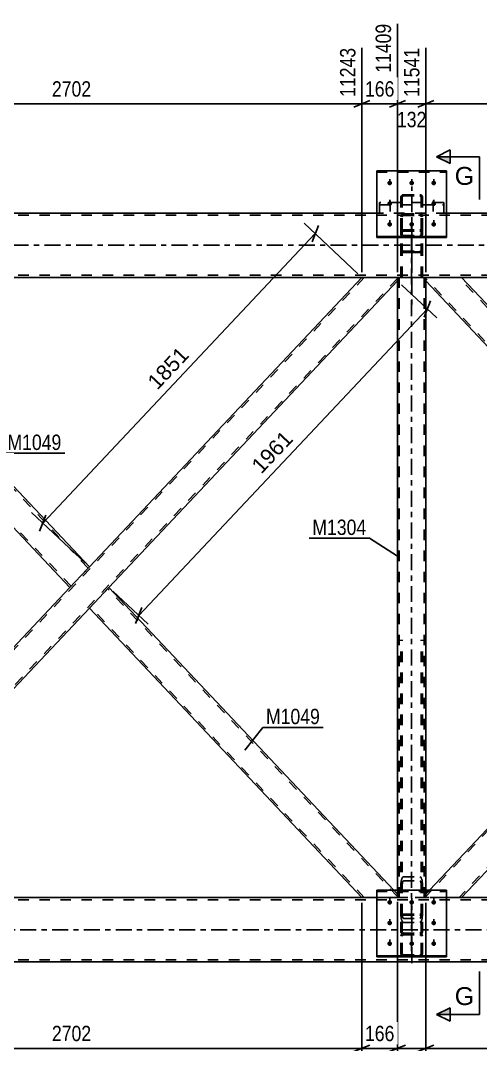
# Model space of a CAD drawing. Header units: millimetres. Extents: x -91 to 750, y -434 to 160.
# Drawn here: x 386.2 to 471.8, y -149 to 41.9 of the extents above; entities that cross this region are included whole.
import ezdxf

# ---------------------------------------------------------------- set-up
doc = ezdxf.new("R2010")
doc.units = ezdxf.units.MM
doc.linetypes.add('DXK_LINE_DOT2', pattern=[3.9198, 1.9599, -1.9599])
doc.linetypes.add('DXK_LINE_DOT3', pattern=[5.9187, 2.979, -0.9799, 0.9799, -0.9799])
doc.styles.add('Arial', font='ARIAL.TTF', dxfattribs={"height": 0.2})
doc.styles.add('Arial Narrow', font='ARIALN.TTF', dxfattribs={"height": 0.2})

# ---------------------------------------------------------------- blocks, each defined once
blk = doc.blocks.new('Bolt-761555327-4002 - 3828')
at = {"linetype": 'Continuous'}
for points in [[(454.91, 11.2), (454.82, 11.21), (454.73, 11.24), (454.65, 11.28), (454.58, 11.34), (454.53, 11.41), (454.49, 11.49), (454.47, 11.57), (454.47, 11.66), (454.49, 11.74), (454.53, 11.82), (454.58, 11.89), (454.65, 11.95), (454.73, 11.99), (454.82, 12.02), (454.91, 12.03), (455, 12.02), (455.09, 11.99), (455.17, 11.95), (455.24, 11.89), (455.29, 11.82), (455.33, 11.74), (455.35, 11.66), (455.35, 11.57), (455.33, 11.49), (455.29, 11.41), (455.24, 11.34), (455.17, 11.28), (455.09, 11.24), (455, 11.21)], [(459.01, 11.2), (458.92, 11.21), (458.83, 11.24), (458.75, 11.28), (458.68, 11.34), (458.63, 11.41), (458.59, 11.49), (458.57, 11.57), (458.57, 11.66), (458.59, 11.74), (458.63, 11.82), (458.68, 11.89), (458.75, 11.95), (458.83, 11.99), (458.92, 12.02), (459.01, 12.03), (459.1, 12.02), (459.19, 11.99), (459.27, 11.95), (459.34, 11.89), (459.39, 11.82), (459.43, 11.74), (459.45, 11.66), (459.45, 11.57), (459.43, 11.49), (459.39, 11.41), (459.34, 11.34), (459.27, 11.28), (459.19, 11.24), (459.1, 11.21)], [(463.11, 11.2), (463.02, 11.21), (462.93, 11.24), (462.85, 11.28), (462.78, 11.34), (462.73, 11.41), (462.69, 11.49), (462.67, 11.57), (462.67, 11.66), (462.69, 11.74), (462.73, 11.82), (462.78, 11.89), (462.85, 11.95), (462.93, 11.99), (463.02, 12.02), (463.11, 12.03), (463.2, 12.02), (463.29, 11.99), (463.37, 11.95), (463.44, 11.89), (463.49, 11.82), (463.53, 11.74), (463.55, 11.66), (463.55, 11.57), (463.53, 11.49), (463.49, 11.41), (463.44, 11.34), (463.37, 11.28), (463.29, 11.24), (463.2, 11.21)], [(454.91, 7.35), (454.82, 7.36), (454.73, 7.38), (454.65, 7.43), (454.58, 7.48), (454.53, 7.55), (454.49, 7.63), (454.47, 7.72), (454.47, 7.8), (454.49, 7.89), (454.53, 7.97), (454.58, 8.04), (454.65, 8.1), (454.73, 8.14), (454.82, 8.17), (454.91, 8.17), (455, 8.17), (455.09, 8.14), (455.17, 8.1), (455.24, 8.04), (455.29, 7.97), (455.33, 7.89), (455.35, 7.8), (455.35, 7.72), (455.33, 7.63), (455.29, 7.55), (455.24, 7.48), (455.17, 7.43), (455.09, 7.38), (455, 7.36)], [(463.11, 7.35), (463.02, 7.36), (462.93, 7.38), (462.85, 7.43), (462.78, 7.48), (462.73, 7.55), (462.69, 7.63), (462.67, 7.72), (462.67, 7.8), (462.69, 7.89), (462.73, 7.97), (462.78, 8.04), (462.85, 8.1), (462.93, 8.14), (463.02, 8.17), (463.11, 8.17), (463.2, 8.17), (463.29, 8.14), (463.37, 8.1), (463.44, 8.04), (463.49, 7.97), (463.53, 7.89), (463.55, 7.8), (463.55, 7.72), (463.53, 7.63), (463.49, 7.55), (463.44, 7.48), (463.37, 7.43), (463.29, 7.38), (463.2, 7.36)], [(454.91, 3.49), (454.82, 3.5), (454.73, 3.53), (454.65, 3.57), (454.58, 3.63), (454.53, 3.7), (454.49, 3.78), (454.47, 3.86), (454.47, 3.95), (454.49, 4.04), (454.53, 4.11), (454.58, 4.18), (454.65, 4.24), (454.73, 4.29), (454.82, 4.31), (454.91, 4.32), (455, 4.31), (455.09, 4.29), (455.17, 4.24), (455.24, 4.18), (455.29, 4.11), (455.33, 4.04), (455.35, 3.95), (455.35, 3.86), (455.33, 3.78), (455.29, 3.7), (455.24, 3.63), (455.17, 3.57), (455.09, 3.53), (455, 3.5)], [(459.01, 3.49), (458.92, 3.5), (458.83, 3.53), (458.75, 3.57), (458.68, 3.63), (458.63, 3.7), (458.59, 3.78), (458.57, 3.86), (458.57, 3.95), (458.59, 4.04), (458.63, 4.11), (458.68, 4.18), (458.75, 4.24), (458.83, 4.29), (458.92, 4.31), (459.01, 4.32), (459.1, 4.31), (459.19, 4.29), (459.27, 4.24), (459.34, 4.18), (459.39, 4.11), (459.43, 4.04), (459.45, 3.95), (459.45, 3.86), (459.43, 3.78), (459.39, 3.7), (459.34, 3.63), (459.27, 3.57), (459.19, 3.53), (459.1, 3.5)], [(463.11, 3.49), (463.02, 3.5), (462.93, 3.53), (462.85, 3.57), (462.78, 3.63), (462.73, 3.7), (462.69, 3.78), (462.67, 3.86), (462.67, 3.95), (462.69, 4.04), (462.73, 4.11), (462.78, 4.18), (462.85, 4.24), (462.93, 4.29), (463.02, 4.31), (463.11, 4.32), (463.2, 4.31), (463.29, 4.29), (463.37, 4.24), (463.44, 4.18), (463.49, 4.11), (463.53, 4.04), (463.55, 3.95), (463.55, 3.86), (463.53, 3.78), (463.49, 3.7), (463.44, 3.63), (463.37, 3.57), (463.29, 3.53), (463.2, 3.5)]]:
    blk.add_hatch(color=1, dxfattribs=at).paths.add_polyline_path(points)
at = {"color": 1, "linetype": 'Continuous'}
for p, q in [((454.91, 11.22), (454.91, 12.35)), ((459.01, 11.22), (459.01, 12.35)), ((463.11, 11.22), (463.11, 12.35)), ((454.91, 7.36), (454.91, 8.5)), ((463.11, 7.36), (463.11, 8.5)), ((454.91, 3.51), (454.91, 4.65)), ((459.01, 3.51), (459.01, 4.65)), ((463.11, 3.51), (463.11, 4.65))]:
    blk.add_line(p, q, dxfattribs=at)
blk = doc.blocks.new('Bolt-761555327-3868 - 3828')
at = {"linetype": 'Continuous'}
for points in [[(454.91, -122.88), (454.82, -122.88), (454.73, -122.85), (454.65, -122.81), (454.58, -122.75), (454.53, -122.68), (454.49, -122.6), (454.47, -122.51), (454.47, -122.43), (454.49, -122.34), (454.53, -122.26), (454.58, -122.19), (454.65, -122.14), (454.73, -122.09), (454.82, -122.07), (454.91, -122.06), (455, -122.07), (455.09, -122.09), (455.17, -122.14), (455.24, -122.19), (455.29, -122.26), (455.33, -122.34), (455.35, -122.43), (455.35, -122.51), (455.33, -122.6), (455.29, -122.68), (455.24, -122.75), (455.17, -122.81), (455.09, -122.85), (455, -122.88)], [(459.01, -122.88), (458.92, -122.88), (458.83, -122.85), (458.75, -122.81), (458.68, -122.75), (458.63, -122.68), (458.59, -122.6), (458.57, -122.51), (458.57, -122.43), (458.59, -122.34), (458.63, -122.26), (458.68, -122.19), (458.75, -122.14), (458.83, -122.09), (458.92, -122.07), (459.01, -122.06), (459.1, -122.07), (459.19, -122.09), (459.27, -122.14), (459.34, -122.19), (459.39, -122.26), (459.43, -122.34), (459.45, -122.43), (459.45, -122.51), (459.43, -122.6), (459.39, -122.68), (459.34, -122.75), (459.27, -122.81), (459.19, -122.85), (459.1, -122.88)], [(463.11, -122.88), (463.02, -122.88), (462.93, -122.85), (462.85, -122.81), (462.78, -122.75), (462.73, -122.68), (462.69, -122.6), (462.67, -122.51), (462.67, -122.43), (462.69, -122.34), (462.73, -122.26), (462.78, -122.19), (462.85, -122.14), (462.93, -122.09), (463.02, -122.07), (463.11, -122.06), (463.2, -122.07), (463.29, -122.09), (463.37, -122.14), (463.44, -122.19), (463.49, -122.26), (463.53, -122.34), (463.55, -122.43), (463.55, -122.51), (463.53, -122.6), (463.49, -122.68), (463.44, -122.75), (463.37, -122.81), (463.29, -122.85), (463.2, -122.88)], [(454.91, -126.74), (454.82, -126.73), (454.73, -126.7), (454.65, -126.66), (454.58, -126.6), (454.53, -126.53), (454.49, -126.45), (454.47, -126.37), (454.47, -126.28), (454.49, -126.2), (454.53, -126.12), (454.58, -126.05), (454.65, -125.99), (454.73, -125.95), (454.82, -125.92), (454.91, -125.91), (455, -125.92), (455.09, -125.95), (455.17, -125.99), (455.24, -126.05), (455.29, -126.12), (455.33, -126.2), (455.35, -126.28), (455.35, -126.37), (455.33, -126.45), (455.29, -126.53), (455.24, -126.6), (455.17, -126.66), (455.09, -126.7), (455, -126.73)], [(463.11, -126.74), (463.02, -126.73), (462.93, -126.7), (462.85, -126.66), (462.78, -126.6), (462.73, -126.53), (462.69, -126.45), (462.67, -126.37), (462.67, -126.28), (462.69, -126.2), (462.73, -126.12), (462.78, -126.05), (462.85, -125.99), (462.93, -125.95), (463.02, -125.92), (463.11, -125.91), (463.2, -125.92), (463.29, -125.95), (463.37, -125.99), (463.44, -126.05), (463.49, -126.12), (463.53, -126.2), (463.55, -126.28), (463.55, -126.37), (463.53, -126.45), (463.49, -126.53), (463.44, -126.6), (463.37, -126.66), (463.29, -126.7), (463.2, -126.73)], [(454.91, -130.59), (454.82, -130.58), (454.73, -130.55), (454.65, -130.51), (454.58, -130.45), (454.53, -130.38), (454.49, -130.3), (454.47, -130.22), (454.47, -130.13), (454.49, -130.05), (454.53, -129.97), (454.58, -129.9), (454.65, -129.84), (454.73, -129.8), (454.82, -129.77), (454.91, -129.76), (455, -129.77), (455.09, -129.8), (455.17, -129.84), (455.24, -129.9), (455.29, -129.97), (455.33, -130.05), (455.35, -130.13), (455.35, -130.22), (455.33, -130.3), (455.29, -130.38), (455.24, -130.45), (455.17, -130.51), (455.09, -130.55), (455, -130.58)], [(459.01, -130.59), (458.92, -130.58), (458.83, -130.55), (458.75, -130.51), (458.68, -130.45), (458.63, -130.38), (458.59, -130.3), (458.57, -130.22), (458.57, -130.13), (458.59, -130.05), (458.63, -129.97), (458.68, -129.9), (458.75, -129.84), (458.83, -129.8), (458.92, -129.77), (459.01, -129.76), (459.1, -129.77), (459.19, -129.8), (459.27, -129.84), (459.34, -129.9), (459.39, -129.97), (459.43, -130.05), (459.45, -130.13), (459.45, -130.22), (459.43, -130.3), (459.39, -130.38), (459.34, -130.45), (459.27, -130.51), (459.19, -130.55), (459.1, -130.58)], [(463.11, -130.59), (463.02, -130.58), (462.93, -130.55), (462.85, -130.51), (462.78, -130.45), (462.73, -130.38), (462.69, -130.3), (462.67, -130.22), (462.67, -130.13), (462.69, -130.05), (462.73, -129.97), (462.78, -129.9), (462.85, -129.84), (462.93, -129.8), (463.02, -129.77), (463.11, -129.76), (463.2, -129.77), (463.29, -129.8), (463.37, -129.84), (463.44, -129.9), (463.49, -129.97), (463.53, -130.05), (463.55, -130.13), (463.55, -130.22), (463.53, -130.3), (463.49, -130.38), (463.44, -130.45), (463.37, -130.51), (463.29, -130.55), (463.2, -130.58)]]:
    blk.add_hatch(color=1, dxfattribs=at).paths.add_polyline_path(points)
at = {"color": 1, "linetype": 'Continuous'}
for p, q in [((454.91, -122.87), (454.91, -121.73)), ((459.01, -122.87), (459.01, -121.73)), ((463.11, -122.87), (463.11, -121.73)), ((454.91, -126.72), (454.91, -125.59)), ((463.11, -126.72), (463.11, -125.59)), ((454.91, -130.57), (454.91, -129.44)), ((459.01, -130.57), (459.01, -129.44)), ((463.11, -130.57), (463.11, -129.44))]:
    blk.add_line(p, q, dxfattribs=at)
blk = doc.blocks.new('Bolt-761555327-4003 - 3828')
at = {"color": 1, "linetype": 'DXK_LINE_DOT2'}
blk.add_line((455.01, 8.26), (455.01, 5.32), dxfattribs=at)
blk = doc.blocks.new('Part-761555327-3879 - 3828')
at = {"color": 7, "linetype": 'DXK_LINE_DOT2'}
for p, q in [((465.01, 8), (453.01, 8)), ((453.01, 8), (453.01, 6.18)), ((465.01, 6.18), (465.01, 8)), ((453.01, 7.55), (465.01, 7.55))]:
    blk.add_line(p, q, dxfattribs=at)
blk = doc.blocks.new('Part-761555327-4137 - 3828')
at = {"color": 2, "linetype": 'Continuous'}
for p, q in [((461.64, -6.66), (461.64, -6)), ((515.38, -63.8), (461.64, -6.66)), ((519, -59.95), (468.27, -6)), ((518.56, -60.41), (515.38, -63.8)), ((519, -59.95), (518.56, -60.41))]:
    blk.add_line(p, q, dxfattribs=at)
at = {"color": 7, "linetype": 'DXK_LINE_DOT2'}
for p, q in [((468.27, -6), (461.64, -6)), ((515.6, -63.57), (461.64, -6.19)), ((518.78, -60.18), (467.83, -6)), ((518.97, -59.98), (518.56, -60.41)), ((515.6, -63.57), (515.61, -63.55))]:
    blk.add_line(p, q, dxfattribs=at)
blk = doc.blocks.new('Part-761555327-3976 - 3828')
at = {"color": 7, "linetype": 'DXK_LINE_DOT3'}
blk.add_line((459.01, 0.27), (459.01, 10.96), dxfattribs=at)
at = {"color": 7, "linetype": 'DXK_LINE_DOT2'}
for p, q in [((457.05, 9.14), (457.01, 8.97)), ((457.01, 8.97), (457.01, 2.07)), ((457.15, 9.29), (457.05, 9.14)), ((457.31, 9.39), (457.15, 9.29)), ((457.25, 8.97), (457.27, 9.06)), ((457.25, 8.97), (457.25, 2.07)), ((457.27, 9.06), (457.32, 9.13)), ((457.49, 9.42), (457.31, 9.39)), ((457.32, 9.13), (457.4, 9.18)), ((457.4, 9.18), (457.49, 9.2)), ((457.49, 9.42), (460.53, 9.42)), ((457.49, 9.2), (460.53, 9.2)), ((460.71, 9.39), (460.53, 9.42)), ((460.53, 9.2), (460.62, 9.18)), ((460.62, 9.18), (460.7, 9.13)), ((460.7, 9.13), (460.75, 9.06)), ((460.87, 9.29), (460.71, 9.39)), ((460.75, 9.06), (460.77, 8.97)), ((460.77, 8.97), (460.77, 2.07)), ((460.97, 9.14), (460.87, 9.29)), ((461.01, 8.97), (460.97, 9.14)), ((461.01, 8.97), (461.01, 2.07)), ((457.01, 6.11), (457.05, 5.94)), ((457.05, 5.94), (457.15, 5.79)), ((457.15, 5.79), (457.31, 5.7)), ((457.27, 6.03), (457.25, 6.11)), ((457.32, 5.95), (457.27, 6.03)), ((457.31, 5.78), (457.49, 5.81)), ((457.4, 5.91), (457.32, 5.95)), ((457.49, 5.89), (457.4, 5.91)), ((457.49, 5.89), (460.53, 5.89)), ((457.49, 5.81), (460.53, 5.81)), ((460.62, 5.91), (460.53, 5.89)), ((460.53, 5.81), (460.71, 5.78)), ((460.7, 5.95), (460.62, 5.91)), ((460.75, 6.03), (460.7, 5.95)), ((460.71, 5.7), (460.87, 5.79)), ((460.77, 6.11), (460.75, 6.03)), ((460.87, 5.79), (460.97, 5.94)), ((460.97, 5.94), (461.01, 6.11)), ((457.01, 5.3), (457.05, 5.5)), ((457.27, 5.4), (457.25, 5.3)), ((457.32, 5.48), (457.27, 5.4)), ((457.31, 5.7), (457.49, 5.66)), ((457.4, 5.54), (457.32, 5.48)), ((457.49, 5.56), (457.4, 5.54)), ((457.49, 5.66), (460.53, 5.66)), ((457.49, 5.56), (460.53, 5.56)), ((460.53, 5.66), (460.71, 5.7)), ((460.62, 5.54), (460.53, 5.56)), ((460.7, 5.48), (460.62, 5.54)), ((460.75, 5.4), (460.7, 5.48)), ((460.77, 5.3), (460.75, 5.4)), ((460.97, 5.5), (461.01, 5.3)), ((457.05, 1.87), (457.01, 2.07)), ((457.25, 2.07), (457.27, 1.97)), ((457.27, 1.97), (457.32, 1.89)), ((460.7, 1.89), (460.75, 1.97)), ((460.75, 1.97), (460.77, 2.07)), ((461.01, 2.07), (460.97, 1.87)), ((457.49, 1.56), (457.31, 1.6)), ((457.32, 1.89), (457.4, 1.83)), ((457.4, 1.83), (457.49, 1.81)), ((457.49, 1.81), (460.53, 1.81)), ((457.49, 1.56), (460.53, 1.56)), ((460.53, 1.81), (460.62, 1.83)), ((460.71, 1.6), (460.53, 1.56)), ((460.62, 1.83), (460.7, 1.89))]:
    blk.add_line(p, q, dxfattribs=at)
for centre, start, end in [((457.51, 5.32), 114.32, 159.2417), ((460.51, 5.32), 20.7583, 65.68), ((457.51, 2.05), 200.7583, 245.68), ((460.51, 2.05), 294.32, 339.2417)]:
    blk.add_arc(centre, 0.496, start, end, dxfattribs=at)
blk = doc.blocks.new('Part-761555327-3977 - 3828')
at = {"color": 7, "linetype": 'DXK_LINE_DOT3'}
blk.add_line((459.01, -133.82), (459.01, -123.12), dxfattribs=at)
at = {"color": 7, "linetype": 'DXK_LINE_DOT2'}
for p, q in [((457.05, -124.94), (457.01, -125.11)), ((457.01, -132.02), (457.01, -125.11)), ((457.15, -124.8), (457.05, -124.94)), ((457.31, -124.7), (457.15, -124.8)), ((457.25, -125.11), (457.27, -125.03)), ((457.25, -132.02), (457.25, -125.11)), ((457.27, -125.03), (457.32, -124.96)), ((457.49, -124.66), (457.31, -124.7)), ((457.32, -124.96), (457.4, -124.91)), ((457.4, -124.91), (457.49, -124.89)), ((457.49, -124.66), (460.53, -124.66)), ((457.49, -124.89), (460.53, -124.89)), ((460.71, -124.7), (460.53, -124.66)), ((460.53, -124.89), (460.62, -124.91)), ((460.62, -124.91), (460.7, -124.96)), ((460.7, -124.96), (460.75, -125.03)), ((460.87, -124.8), (460.71, -124.7)), ((460.75, -125.03), (460.77, -125.11)), ((460.77, -132.02), (460.77, -125.11)), ((460.97, -124.94), (460.87, -124.8)), ((461.01, -125.11), (460.97, -124.94)), ((461.01, -132.02), (461.01, -125.11)), ((457.01, -127.97), (457.05, -128.14)), ((457.01, -128.78), (457.05, -128.59)), ((457.05, -128.14), (457.15, -128.29)), ((457.15, -128.29), (457.31, -128.39)), ((457.27, -128.06), (457.25, -127.97)), ((457.27, -128.68), (457.25, -128.78)), ((457.32, -128.13), (457.27, -128.06)), ((457.32, -128.6), (457.27, -128.68)), ((457.31, -128.31), (457.49, -128.27)), ((457.31, -128.39), (457.49, -128.42)), ((457.4, -128.18), (457.32, -128.13)), ((457.4, -128.54), (457.32, -128.6)), ((457.49, -128.2), (457.4, -128.18)), ((457.49, -128.53), (457.4, -128.54)), ((457.49, -128.2), (460.53, -128.2)), ((457.49, -128.27), (460.53, -128.27)), ((457.49, -128.42), (460.53, -128.42)), ((457.49, -128.53), (460.53, -128.53)), ((460.62, -128.18), (460.53, -128.2)), ((460.53, -128.27), (460.71, -128.31)), ((460.53, -128.42), (460.71, -128.39)), ((460.62, -128.54), (460.53, -128.53)), ((460.7, -128.13), (460.62, -128.18)), ((460.7, -128.6), (460.62, -128.54)), ((460.75, -128.06), (460.7, -128.13)), ((460.75, -128.68), (460.7, -128.6)), ((460.71, -128.39), (460.87, -128.29)), ((460.77, -127.97), (460.75, -128.06)), ((460.77, -128.78), (460.75, -128.68)), ((460.87, -128.29), (460.97, -128.14)), ((460.97, -128.14), (461.01, -127.97)), ((460.97, -128.59), (461.01, -128.78)), ((457.05, -132.21), (457.01, -132.02)), ((457.25, -132.02), (457.27, -132.11)), ((457.27, -132.11), (457.32, -132.2)), ((457.49, -132.53), (457.31, -132.49)), ((457.32, -132.2), (457.4, -132.25)), ((457.4, -132.25), (457.49, -132.27)), ((457.49, -132.27), (460.53, -132.27)), ((457.49, -132.53), (460.53, -132.53)), ((460.53, -132.27), (460.62, -132.25)), ((460.71, -132.49), (460.53, -132.53)), ((460.62, -132.25), (460.7, -132.2)), ((460.7, -132.2), (460.75, -132.11)), ((460.75, -132.11), (460.77, -132.02)), ((461.01, -132.02), (460.97, -132.21))]:
    blk.add_line(p, q, dxfattribs=at)
for centre, start, end in [((457.51, -128.76), 114.3199, 159.2417), ((460.51, -128.76), 20.7583, 65.6801), ((457.51, -132.04), 200.7583, 245.6801), ((460.51, -132.04), 294.3199, 339.2417)]:
    blk.add_arc(centre, 0.496, start, end, dxfattribs=at)
blk = doc.blocks.new('Part-761555327-3925 - 3828')
at = {"color": 2, "linetype": 'Continuous'}
for p, q in [((452.51, -120.22), (465.51, -120.22)), ((452.51, -132.65), (452.51, -120.22)), ((465.51, -132.65), (465.51, -120.22)), ((452.51, -132.43), (465.51, -132.43)), ((465.51, -132.65), (452.51, -132.65))]:
    blk.add_line(p, q, dxfattribs=at)
at = {"color": 7, "linetype": 'DXK_LINE_DOT2'}
blk.add_line((452.51, -120.44), (465.51, -120.44), dxfattribs=at)
blk = doc.blocks.new('Part-761555327-3930 - 3828')
at = {"color": 7, "linetype": 'DXK_LINE_DOT2'}
for p, q in [((587.64, -122), (-40, -122)), ((587.64, -121.6), (-27.5, -121.6)), ((465.51, -121.6), (452.51, -121.6)), ((587.64, -133.2), (-40, -133.2))]:
    blk.add_line(p, q, dxfattribs=at)
at = {"color": 2, "linetype": 'Continuous'}
for p, q in [((452.51, -121.6), (225.51, -121.6)), ((581.4, -121.6), (465.51, -121.6)), ((587.64, -133.6), (-40, -133.6))]:
    blk.add_line(p, q, dxfattribs=at)
at = {"color": 7, "linetype": 'DXK_LINE_DOT3'}
blk.add_line((-40, -127.6), (587.64, -127.6), dxfattribs=at)
blk = doc.blocks.new('Part-761555327-3935 - 3828')
at = {"color": 2, "linetype": 'Continuous'}
for p, q in [((452.51, 6), (225.51, 6)), ((587.64, 6), (465.51, 6)), ((581.4, -6), (0, -6))]:
    blk.add_line(p, q, dxfattribs=at)
at = {"color": 7, "linetype": 'DXK_LINE_DOT2'}
for p, q in [((465.51, 6), (452.51, 6)), ((587.64, 5.6), (0, 5.6)), ((587.64, -5.6), (0, -5.6))]:
    blk.add_line(p, q, dxfattribs=at)
at = {"color": 7, "linetype": 'DXK_LINE_DOT3'}
blk.add_line((0, 0), (587.64, 0), dxfattribs=at)
blk = doc.blocks.new('Part-761555327-3978 - 3828')
at = {"color": 7, "linetype": 'DXK_LINE_DOT2'}
for p, q in [((457.01, -124.72), (457.01, -73.56)), ((457.25, -124.72), (457.25, -73.56)), ((460.77, -124.72), (460.77, -73.56)), ((461.01, -124.72), (461.01, -73.56)), ((457.49, -117.71), (457.31, -117.82)), ((457.49, -117.71), (460.53, -117.71)), ((460.71, -117.82), (460.53, -117.71)), ((457.05, -118.64), (457.01, -119.22)), ((457.25, -119.22), (457.27, -118.93)), ((457.4, -118.52), (457.49, -118.46)), ((457.49, -118.46), (460.53, -118.46)), ((460.53, -118.46), (460.62, -118.52)), ((460.75, -118.93), (460.77, -119.22)), ((461.01, -119.22), (460.97, -118.64)), ((457.01, -121.6), (457.25, -121.6)), ((461.01, -121.6), (460.77, -121.6)), ((457.01, -124.72), (457.05, -125.3)), ((457.27, -125.01), (457.25, -124.72)), ((457.49, -125.48), (457.4, -125.42)), ((457.49, -125.48), (460.53, -125.48)), ((460.62, -125.42), (460.53, -125.48)), ((460.77, -124.72), (460.75, -125.01)), ((460.97, -125.3), (461.01, -124.72)), ((457.31, -126.12), (457.49, -126.23)), ((457.49, -126.23), (460.53, -126.23)), ((460.53, -126.23), (460.71, -126.12))]:
    blk.add_line(p, q, dxfattribs=at)
for centre, radius, start, end in [((458.89, -118.77), 1.84, 148.9118, 175.8159), ((459.14, -118.77), 1.84, 4.1841, 31.0882), ((458.19, -118.99), 0.921, 148.9118, 175.8159), ((459.83, -118.99), 0.921, 4.1841, 31.0882), ((458.89, -125.17), 1.84, 184.1841, 211.0882), ((458.19, -124.94), 0.921, 184.1841, 211.0882), ((459.83, -124.94), 0.921, 328.9118, 355.8159), ((459.14, -125.17), 1.84, 328.9118, 355.8159)]:
    blk.add_arc(centre, radius, start, end, dxfattribs=at)
blk = doc.blocks.new('Bolt-761555327-4004 - 3828')
at = {"color": 1, "linetype": 'DXK_LINE_DOT2'}
blk.add_line((463.01, 8.26), (463.01, 5.32), dxfattribs=at)
blk = doc.blocks.new('Part-761555327-4020 - 3828')
at = {"color": 2, "linetype": 'Continuous'}
for p, q in [((399, -67.65), (402.63, -63.8)), ((402.63, -63.8), (455.68, -120.22)), ((449.73, -121.6), (399, -67.65))]:
    blk.add_line(p, q, dxfattribs=at)
at = {"color": 7, "linetype": 'DXK_LINE_DOT2'}
for p, q in [((456.36, -121.41), (402.41, -64.03)), ((399.22, -67.42), (399.24, -67.4)), ((450.17, -121.6), (399.22, -67.42)), ((455.68, -120.22), (456.36, -120.94)), ((456.36, -121.6), (449.73, -121.6)), ((456.36, -120.94), (456.36, -121.6))]:
    blk.add_line(p, q, dxfattribs=at)
blk = doc.blocks.new('Part-761555327-4065 - 3828')
at = {"color": 7, "linetype": 'DXK_LINE_DOT3'}
blk.add_line((459, -131.6), (459, 4), dxfattribs=at)
at = {"color": 7, "linetype": 'DXK_LINE_DOT2'}
for p, q in [((461.64, -6), (456.36, -6)), ((456.36, -6.66), (456.36, -6)), ((456.68, -121.6), (456.68, -6)), ((461.32, -121.6), (461.32, -6)), ((461.64, -6.66), (461.64, -6)), ((456.36, -121.6), (456.36, -120.22)), ((461.64, -121.6), (461.64, -120.22)), ((461.64, -121.6), (456.36, -121.6))]:
    blk.add_line(p, q, dxfattribs=at)
at = {"color": 2, "linetype": 'Continuous'}
for p, q in [((456.36, -120.22), (456.36, -6.66)), ((461.64, -120.22), (461.64, -6.66))]:
    blk.add_line(p, q, dxfattribs=at)
blk = doc.blocks.new('Part-761555327-4086 - 3828')
at = {"color": 7, "linetype": 'DXK_LINE_DOT3'}
blk.add_line((459.01, -4.29), (459.01, 4.19), dxfattribs=at)
at = {"color": 7, "linetype": 'DXK_LINE_DOT2'}
for p, q in [((457.05, 2.59), (457.01, 2.39)), ((457.01, -5.91), (457.01, 2.39)), ((457.25, 2.39), (457.27, 2.49)), ((457.25, -5.91), (457.25, 2.39)), ((457.27, 2.49), (457.32, 2.57)), ((457.49, 2.9), (457.31, 2.87)), ((457.32, 2.57), (457.4, 2.63)), ((457.4, 2.63), (457.49, 2.65)), ((457.49, 2.9), (460.53, 2.9)), ((457.49, 2.65), (460.53, 2.65)), ((460.71, 2.87), (460.53, 2.9)), ((460.53, 2.65), (460.62, 2.63)), ((460.62, 2.63), (460.7, 2.57)), ((460.7, 2.57), (460.75, 2.49)), ((460.75, 2.49), (460.77, 2.39)), ((460.77, -5.91), (460.77, 2.39)), ((461.01, 2.39), (460.97, 2.59)), ((461.01, -5.91), (461.01, 2.39)), ((457.01, -0.84), (457.05, -1.04)), ((457.27, -0.94), (457.25, -0.84)), ((457.32, -1.02), (457.27, -0.94)), ((457.31, -1.31), (457.49, -1.35)), ((457.4, -1.08), (457.32, -1.02)), ((457.49, -1.1), (457.4, -1.08)), ((457.49, -1.1), (460.53, -1.1)), ((457.49, -1.35), (460.53, -1.35)), ((460.62, -1.08), (460.53, -1.1)), ((460.53, -1.35), (460.71, -1.31)), ((460.7, -1.02), (460.62, -1.08)), ((460.75, -0.94), (460.7, -1.02)), ((460.77, -0.84), (460.75, -0.94)), ((460.97, -1.04), (461.01, -0.84))]:
    blk.add_line(p, q, dxfattribs=at)
for centre, start, end in [((457.51, 2.41), 114.3146, 159.2367), ((460.51, 2.41), 20.7633, 65.6854), ((457.51, -0.86), 200.7633, 245.6854), ((460.51, -0.86), 294.3146, 339.2367)]:
    blk.add_arc(centre, 0.496, start, end, dxfattribs=at)
blk = doc.blocks.new('Part-761555327-4087 - 3828')
at = {"color": 7, "linetype": 'DXK_LINE_DOT2'}
for p, q in [((457.01, 4.23), (457.01, -2.16)), ((457.25, 4.23), (457.25, -2.16)), ((460.77, 4.23), (460.77, -2.16)), ((461.01, 4.23), (461.01, -2.16)), ((457.05, -1.35), (457.01, -1.42)), ((457.15, -1.3), (457.05, -1.35)), ((457.31, -1.26), (457.15, -1.3)), ((457.25, -1.42), (457.27, -1.38)), ((457.27, -1.38), (457.32, -1.36)), ((457.49, -1.25), (457.31, -1.26)), ((457.32, -1.36), (457.4, -1.34)), ((457.4, -1.34), (457.49, -1.33)), ((460.53, -1.25), (457.49, -1.25)), ((460.53, -1.33), (457.49, -1.33)), ((460.71, -1.26), (460.53, -1.25)), ((460.53, -1.33), (460.62, -1.34)), ((460.62, -1.34), (460.7, -1.36)), ((460.7, -1.36), (460.75, -1.38)), ((460.87, -1.3), (460.71, -1.26)), ((460.75, -1.38), (460.77, -1.42)), ((460.97, -1.35), (460.87, -1.3)), ((461.01, -1.42), (460.97, -1.35))]:
    blk.add_line(p, q, dxfattribs=at)
at = {"color": 7, "linetype": 'DXK_LINE_DOT3'}
blk.add_line((459.01, -0.21), (459.01, -11.33), dxfattribs=at)
blk = doc.blocks.new('Part-761555327-4090 - 3828')
at = {"color": 2, "linetype": 'Continuous'}
for p, q in [((452.51, 13.87), (465.51, 13.87)), ((452.51, 13.87), (452.51, 1.43)), ((465.51, 13.87), (465.51, 1.43)), ((452.51, 1.65), (465.51, 1.65)), ((452.51, 1.43), (465.51, 1.43))]:
    blk.add_line(p, q, dxfattribs=at)
at = {"color": 7, "linetype": 'DXK_LINE_DOT2'}
blk.add_line((452.51, 13.65), (465.51, 13.65), dxfattribs=at)
blk = doc.blocks.new('Part-761555327-4127 - 3828')
at = {"color": 7, "linetype": 'DXK_LINE_DOT2'}
for p, q in [((450.17, -6), (341.64, -121.41)), ((456.36, -6.19), (347.83, -121.6)), ((456.36, -6), (449.73, -6)), ((399, -59.95), (395.38, -63.8)), ((402.63, -63.8), (399, -67.65)), ((348.27, -121.6), (341.64, -121.6))]:
    blk.add_line(p, q, dxfattribs=at)
at = {"color": 2, "linetype": 'Continuous'}
for p, q in [((449.73, -6), (399, -59.95)), ((456.36, -6.66), (402.63, -63.8)), ((456.36, -6.66), (456.36, -6)), ((395.38, -63.8), (341.64, -120.94)), ((399, -67.65), (348.27, -121.6)), ((341.64, -121.6), (341.64, -120.94))]:
    blk.add_line(p, q, dxfattribs=at)
blk = doc.blocks.new('Part-761555327-4132 - 3828')
at = {"color": 2, "linetype": 'Continuous'}
for p, q in [((341.64, -6.66), (341.64, -6)), ((395.38, -63.8), (341.64, -6.66)), ((399, -59.95), (348.27, -6)), ((398.56, -60.41), (395.38, -63.8)), ((399, -59.95), (398.56, -60.41))]:
    blk.add_line(p, q, dxfattribs=at)
at = {"color": 7, "linetype": 'DXK_LINE_DOT2'}
for p, q in [((348.27, -6), (341.64, -6)), ((395.6, -63.57), (341.64, -6.19)), ((398.78, -60.18), (347.83, -6)), ((398.97, -59.98), (398.56, -60.41)), ((395.6, -63.57), (395.61, -63.55))]:
    blk.add_line(p, q, dxfattribs=at)
blk = doc.blocks.new('Part-761555327-4142 - 3828')
at = {"color": 7, "linetype": 'DXK_LINE_DOT2'}
for p, q in [((570.17, -6), (461.64, -121.41)), ((576.36, -6.19), (467.83, -121.6)), ((576.36, -6), (569.73, -6)), ((519, -59.95), (515.38, -63.8)), ((522.63, -63.8), (519, -67.65)), ((462.32, -120.22), (461.64, -120.94)), ((461.64, -121.6), (461.64, -120.94)), ((468.27, -121.6), (461.64, -121.6))]:
    blk.add_line(p, q, dxfattribs=at)
at = {"color": 2, "linetype": 'Continuous'}
for p, q in [((569.73, -6), (519, -59.95)), ((576.36, -6.66), (522.63, -63.8)), ((576.36, -6.66), (576.36, -6)), ((515.38, -63.8), (462.32, -120.22)), ((519, -67.65), (468.27, -121.6))]:
    blk.add_line(p, q, dxfattribs=at)
blk = doc.blocks.new('StraightDimension-761555327-4586 - 3828')
at = {"color": 7, "linetype": 'Continuous'}
for p, q in [((456.36, -5), (456.36, 41.3)), ((461.64, -5), (461.64, 36.8)), ((454.86, 25.76), (457.86, 26.96)), ((463.14, 26.96), (460.14, 25.76)), ((456.36, 26.36), (461.64, 26.36))]:
    blk.add_line(p, q, dxfattribs=at)
at = {"color": 0, "linetype": 'Continuous'}
blk.add_wipeout([(461.04, 37.4), (456.84, 37.4), (456.84, 27.06), (461.04, 27.06)], dxfattribs=at)
at = {"color": 0}
blk.add_wipeout([(462.34, 21.41), (462.34, 25.61), (455.66, 25.61), (455.66, 21.41)], dxfattribs=at)
at = {"color": 3, "linetype": 'Continuous', "style": 'Arial Narrow'}
blk.add_text('11541', height=2.863, rotation=90.0002, dxfattribs=at).set_placement((460.44, 27.66))
at = {"color": 3, "style": 'Arial Narrow'}
blk.add_text('132', height=2.863, dxfattribs=at).set_placement((456.26, 22.01))
blk = doc.blocks.new('StraightDimension-761555327-4348 - 3828')
at = {"color": 7, "linetype": 'Continuous'}
for p, q in [((461.64, -122.6), (461.64, -164.65)), ((569.73, -122.6), (569.73, -160.15)), ((463.14, -149.11), (460.14, -150.31)), ((461.64, -149.71), (569.73, -149.71)), ((568.23, -150.31), (571.23, -149.11))]:
    blk.add_line(p, q, dxfattribs=at)
at = {"color": 0}
blk.add_wipeout([(519.94, -148.96), (519.94, -144.76), (511.43, -144.76), (511.43, -148.96)], dxfattribs=at)
at = {"color": 0, "linetype": 'Continuous'}
blk.add_wipeout([(569.13, -150.41), (564.93, -150.41), (564.93, -160.75), (569.13, -160.75)], dxfattribs=at)
at = {"color": 3, "style": 'Arial Narrow'}
blk.add_text('2702', height=2.863, dxfattribs=at).set_placement((512.03, -148.36))
at = {"color": 3, "linetype": 'Continuous', "style": 'Arial Narrow'}
blk.add_text('15243', height=2.863, rotation=90.0002, dxfattribs=at).set_placement((568.53, -160.15))
blk = doc.blocks.new('StraightDimension-761555327-4365 - 3828')
at = {"color": 7, "linetype": 'Continuous'}
for p, q in [((456.36, -122.41), (456.36, -164.65)), ((461.64, -122.6), (461.64, -164.65)), ((454.86, -150.31), (457.86, -149.11)), ((456.36, -149.71), (461.64, -149.71)), ((463.14, -149.11), (460.14, -150.31))]:
    blk.add_line(p, q, dxfattribs=at)
at = {"color": 0}
blk.add_wipeout([(462.34, -154.66), (462.34, -150.46), (455.66, -150.46), (455.66, -154.66)], dxfattribs=at)
at = {"color": 0, "linetype": 'Continuous'}
blk.add_wipeout([(461.04, -154.91), (456.84, -154.91), (456.84, -165.25), (461.04, -165.25)], dxfattribs=at)
at = {"color": 3, "style": 'Arial Narrow'}
blk.add_text('132', height=2.863, dxfattribs=at).set_placement((456.26, -154.06))
at = {"color": 3, "linetype": 'Continuous', "style": 'Arial Narrow'}
blk.add_text('12541', height=2.863, rotation=90.0002, dxfattribs=at).set_placement((460.44, -164.65))
blk = doc.blocks.new('StraightDimension-761555327-4375 - 3828')
at = {"color": 7, "linetype": 'Continuous'}
for p, q in [((449.73, -122.6), (449.73, -160.15)), ((456.36, -122.41), (456.36, -164.65)), ((448.23, -150.31), (451.23, -149.11)), ((449.73, -149.71), (456.36, -149.71)), ((457.86, -149.11), (454.86, -150.31))]:
    blk.add_line(p, q, dxfattribs=at)
at = {"color": 0}
blk.add_wipeout([(456.39, -148.96), (456.39, -144.76), (449.71, -144.76), (449.71, -148.96)], dxfattribs=at)
at = {"color": 0, "linetype": 'Continuous'}
blk.add_wipeout([(455.76, -154.91), (451.56, -154.91), (451.56, -165.25), (455.76, -165.25)], dxfattribs=at)
at = {"color": 3, "style": 'Arial Narrow'}
blk.add_text('166', height=2.863, dxfattribs=at).set_placement((450.31, -148.36))
at = {"color": 3, "linetype": 'Continuous', "style": 'Arial Narrow'}
blk.add_text('12409', height=2.863, rotation=90.0002, dxfattribs=at).set_placement((455.16, -164.65))
blk = doc.blocks.new('StraightDimension-761555327-4392 - 3828')
at = {"color": 7, "linetype": 'Continuous'}
for p, q in [((341.64, -122.6), (341.64, -162.83)), ((449.73, -122.6), (449.73, -160.15)), ((343.14, -149.11), (340.14, -150.31)), ((341.64, -149.71), (449.73, -149.71)), ((448.23, -150.31), (451.23, -149.11))]:
    blk.add_line(p, q, dxfattribs=at)
at = {"color": 0}
blk.add_wipeout([(399.94, -148.96), (399.94, -144.76), (391.43, -144.76), (391.43, -148.96)], dxfattribs=at)
at = {"color": 0, "linetype": 'Continuous'}
blk.add_wipeout([(449.13, -150.41), (444.93, -150.41), (444.93, -160.75), (449.13, -160.75)], dxfattribs=at)
at = {"color": 3, "style": 'Arial Narrow'}
blk.add_text('2702', height=2.863, dxfattribs=at).set_placement((392.03, -148.36))
at = {"color": 3, "linetype": 'Continuous', "style": 'Arial Narrow'}
blk.add_text('12243', height=2.863, rotation=90.0002, dxfattribs=at).set_placement((448.53, -160.15))
blk = doc.blocks.new('StraightDimension-761555327-4575 - 3828')
at = {"color": 7, "linetype": 'Continuous'}
for p, q in [((461.64, -5), (461.64, 36.8)), ((569.73, -5), (569.73, 36.8)), ((463.14, 26.96), (460.14, 25.76)), ((568.23, 25.76), (571.23, 26.96)), ((461.64, 26.36), (569.73, 26.36))]:
    blk.add_line(p, q, dxfattribs=at)
at = {"color": 0, "linetype": 'Continuous'}
blk.add_wipeout([(569.13, 37.4), (564.93, 37.4), (564.93, 27.06), (569.13, 27.06)], dxfattribs=at)
at = {"color": 0}
blk.add_wipeout([(519.94, 27.11), (519.94, 31.31), (511.43, 31.31), (511.43, 27.11)], dxfattribs=at)
at = {"color": 3, "linetype": 'Continuous', "style": 'Arial Narrow'}
blk.add_text('14243', height=2.863, rotation=90.0002, dxfattribs=at).set_placement((568.53, 27.66))
at = {"color": 3, "style": 'Arial Narrow'}
blk.add_text('2702', height=2.863, dxfattribs=at).set_placement((512.03, 27.71))
blk = doc.blocks.new('StraightDimension-761555327-4594 - 3828')
at = {"color": 7, "linetype": 'Continuous'}
for p, q in [((456.36, -5), (456.36, 41.3)), ((449.73, -5), (449.73, 36.8)), ((448.23, 25.76), (451.23, 26.96)), ((457.86, 26.96), (454.86, 25.76)), ((449.73, 26.36), (456.36, 26.36))]:
    blk.add_line(p, q, dxfattribs=at)
at = {"color": 0}
blk.add_wipeout([(456.39, 27.11), (456.39, 31.31), (449.71, 31.31), (449.71, 27.11)], dxfattribs=at)
at = {"color": 0, "linetype": 'Continuous'}
blk.add_wipeout([(455.76, 41.9), (451.56, 41.9), (451.56, 31.56), (455.76, 31.56)], dxfattribs=at)
at = {"color": 3, "linetype": 'Continuous', "style": 'Arial Narrow'}
blk.add_text('11409', height=2.863, rotation=90.0002, dxfattribs=at).set_placement((455.16, 32.16))
at = {"color": 3, "style": 'Arial Narrow'}
blk.add_text('166', height=2.863, dxfattribs=at).set_placement((450.31, 27.71))
blk = doc.blocks.new('StraightDimension-761555327-4605 - 3828')
at = {"color": 7, "linetype": 'Continuous'}
for p, q in [((449.73, -5), (449.73, 36.8)), ((341.64, -5), (341.64, 34.97)), ((343.14, 26.96), (340.14, 25.76)), ((448.23, 25.76), (451.23, 26.96)), ((341.64, 26.36), (449.73, 26.36))]:
    blk.add_line(p, q, dxfattribs=at)
at = {"color": 0, "linetype": 'Continuous'}
blk.add_wipeout([(449.13, 37.4), (444.93, 37.4), (444.93, 27.06), (449.13, 27.06)], dxfattribs=at)
at = {"color": 0}
blk.add_wipeout([(399.94, 27.11), (399.94, 31.31), (391.43, 31.31), (391.43, 27.11)], dxfattribs=at)
at = {"color": 3, "linetype": 'Continuous', "style": 'Arial Narrow'}
blk.add_text('11243', height=2.863, rotation=90.0002, dxfattribs=at).set_placement((448.53, 27.66))
at = {"color": 3, "style": 'Arial Narrow'}
blk.add_text('2702', height=2.863, dxfattribs=at).set_placement((392.03, 27.71))
blk = doc.blocks.new('StraightDimension-761555327-4946 - 3828')
at = {"color": 7, "linetype": 'Continuous'}
for p, q in [((449.01, -5.31), (438.97, 4.12)), ((390.32, -51.78), (441.05, 2.17)), ((440.46, 0.66), (441.64, 3.67)), ((398.27, -59.26), (388.24, -49.83)), ((390.91, -50.28), (389.73, -53.28))]:
    blk.add_line(p, q, dxfattribs=at)
at = {"color": 0}
blk.add_wipeout([(418.6, -20.62), (415.54, -17.74), (408.62, -25.09), (411.68, -27.97)], dxfattribs=at)
at = {"color": 3, "style": 'Arial'}
blk.add_text('1851', height=2.865, rotation=46.7591, dxfattribs=at).set_placement((411.65, -27.12))
blk = doc.blocks.new('StraightDimension-761555327-4967 - 3828')
at = {"color": 7, "linetype": 'Continuous'}
for p, q in [((457.09, -7.35), (463.66, -13.52)), ((461.32, -13.38), (462.5, -10.38)), ((408.18, -69.02), (461.91, -11.88)), ((403.35, -64.49), (409.92, -70.66)), ((408.77, -67.52), (407.59, -70.52))]:
    blk.add_line(p, q, dxfattribs=at)
at = {"color": 0}
blk.add_wipeout([(437.95, -36.26), (434.9, -33.38), (427.98, -40.74), (431.04, -43.61)], dxfattribs=at)
at = {"color": 3, "style": 'Arial'}
blk.add_text('1961', height=2.865, rotation=46.7591, dxfattribs=at).set_placement((431.01, -42.76))
blk = doc.blocks.new('Mark-761555327-4016 - 3828')
at = {"color": 0}
blk.add_wipeout([(441.93, -89.27), (441.93, -86.27), (431.88, -86.27), (431.88, -89.27)], dxfattribs=at)
blk.add_wipeout([(441.93, -89.27), (441.93, -86.27), (431.88, -86.27), (431.88, -89.27)], dxfattribs=at)
at = {"color": 30, "linetype": 'Continuous'}
for p, q in [((427.95, -94.12), (431.28, -89.87)), ((431.28, -89.87), (442.53, -89.87))]:
    blk.add_line(p, q, dxfattribs=at)
at = {"color": 3, "style": 'Arial Narrow'}
blk.add_text('M1049', height=2.863, dxfattribs=at).set_placement((431.88, -89.27))
blk = doc.blocks.new('Mark-761555327-4061 - 3828')
at = {"color": 0}
blk.add_wipeout([(450.56, -54), (450.56, -51), (440.51, -51), (440.51, -54)], dxfattribs=at)
blk.add_wipeout([(450.56, -54), (450.56, -51), (440.51, -51), (440.51, -54)], dxfattribs=at)
at = {"color": 30, "linetype": 'Continuous'}
for p in [(439.91, -54.6), (456.36, -57.93)]:
    blk.add_line(p, (451.16, -54.6), dxfattribs=at)
at = {"color": 3, "style": 'Arial Narrow'}
blk.add_text('M1304', height=2.863, dxfattribs=at).set_placement((440.51, -54))
blk = doc.blocks.new('Mark-761555327-4128 - 3828')
at = {"color": 0}
blk.add_wipeout([(393.81, -38.16), (393.81, -35.16), (383.75, -35.16), (383.75, -38.16)], dxfattribs=at)
blk.add_wipeout([(393.81, -38.16), (393.81, -35.16), (383.75, -35.16), (383.75, -38.16)], dxfattribs=at)
at = {"color": 30, "linetype": 'Continuous'}
for p, q in [((379.72, -41.35), (383.15, -38.76)), ((383.15, -38.76), (394.41, -38.76))]:
    blk.add_line(p, q, dxfattribs=at)
at = {"color": 3, "style": 'Arial Narrow'}
blk.add_text('M1049', height=2.863, dxfattribs=at).set_placement((383.75, -38.16))
blk = doc.blocks.new('SectionMark-761555327-20474 - 3828')
at = {"color": 6, "linetype": 'Continuous'}
for p, q in [((463.64, 16.51), (466.14, 17.76)), ((471.64, 16.51), (463.64, 16.51)), ((471.64, 16.51), (471.64, 8.51)), ((471.64, -143.38), (471.64, -135.38)), ((471.64, -143.38), (463.64, -143.38)), ((466.14, -144.63), (463.64, -143.38))]:
    blk.add_line(p, q, dxfattribs=at)
at = {"color": 0, "linetype": 'Continuous'}
for points in [[(470.64, 11.26), (470.64, 14.76), (467.01, 14.76), (467.01, 11.26)], [(470.64, -141.63), (470.64, -138.13), (467.01, -138.13), (467.01, -141.63)]]:
    blk.add_wipeout(points, dxfattribs=at)
at = {"linetype": 'Continuous'}
for points in [[(466.14, 16.51), (466.14, 15.26), (463.64, 16.51)], [(466.14, -142.13), (466.14, -143.38), (463.64, -143.38)]]:
    blk.add_hatch(color=6, dxfattribs=at).paths.add_polyline_path(points)
at = {"color": 6, "linetype": 'Continuous'}
for p, q in [((466.14, 15.26), (466.14, 17.76)), ((463.64, 16.51), (466.14, 15.26)), ((463.64, -143.38), (466.14, -142.13)), ((466.14, -142.13), (466.14, -144.63))]:
    blk.add_line(p, q, dxfattribs=at)
at = {"color": 3, "linetype": 'Continuous', "style": 'Arial'}
for p in [(467.01, 11.26), (467.01, -141.63)]:
    blk.add_text('G', height=3.34, dxfattribs=at).set_placement(p)

msp = doc.modelspace()

# ---------------------------------------------------------------- block references
for name in ['Part-761555327-4090 - 3828', 'Bolt-761555327-4002 - 3828', 'Part-761555327-3976 - 3828', 'Part-761555327-3935 - 3828', 'Part-761555327-3879 - 3828', 'Bolt-761555327-4003 - 3828', 'Bolt-761555327-4004 - 3828', 'Part-761555327-4065 - 3828', 'Part-761555327-4087 - 3828', 'Part-761555327-4086 - 3828', 'Part-761555327-4127 - 3828', 'Part-761555327-4132 - 3828', 'Part-761555327-4137 - 3828', 'Part-761555327-4142 - 3828', 'Part-761555327-4020 - 3828', 'Part-761555327-3978 - 3828', 'Part-761555327-3925 - 3828', 'Part-761555327-3930 - 3828', 'Bolt-761555327-3868 - 3828', 'Part-761555327-3977 - 3828']:
    msp.add_blockref(name, (0, 0))

# ---------------------------------------------------------------- next in the draw order: block references
for name in ['StraightDimension-761555327-4586 - 3828', 'Mark-761555327-4016 - 3828', 'StraightDimension-761555327-4348 - 3828']:
    msp.add_blockref(name, (0, 0))

# ---------------------------------------------------------------- next in the draw order: block references
for name in ['StraightDimension-761555327-4594 - 3828', 'StraightDimension-761555327-4575 - 3828', 'StraightDimension-761555327-4365 - 3828']:
    msp.add_blockref(name, (0, 0))

# ---------------------------------------------------------------- next in the draw order: block references
for name in ['StraightDimension-761555327-4605 - 3828', 'StraightDimension-761555327-4375 - 3828']:
    msp.add_blockref(name, (0, 0))

# ---------------------------------------------------------------- next in the draw order: block references
for name in ['StraightDimension-761555327-4946 - 3828', 'StraightDimension-761555327-4392 - 3828']:
    msp.add_blockref(name, (0, 0))

# ---------------------------------------------------------------- next in the draw order: block references
for name in ['StraightDimension-761555327-4967 - 3828', 'Mark-761555327-4128 - 3828']:
    msp.add_blockref(name, (0, 0))

# ---------------------------------------------------------------- next in the draw order: block references
for name in ['SectionMark-761555327-20474 - 3828', 'Mark-761555327-4061 - 3828']:
    msp.add_blockref(name, (0, 0))

doc.saveas('drawing.dxf')
